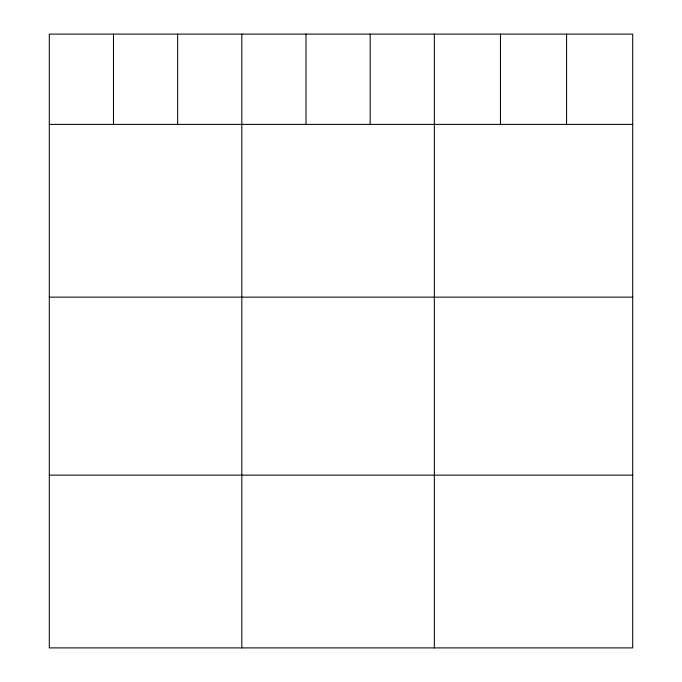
<?xml version="1.0" encoding="UTF-8"?>
<svg xmlns="http://www.w3.org/2000/svg" width="682" height="682" viewBox="0 0 682 682"><rect width="100%" height="100%" fill="white"/><g stroke="black" fill="none" stroke-linecap="round" stroke-linejoin="round"><path stroke-width="1.02" d="M632.7 124.388L632.7 647.9L49.3 647.9L49.3 34.1L632.7 34.1L632.7 124.388L49.3 124.388M49.3 297.147L632.7 297.147M49.3 475.141L632.7 475.141M566.58 34.1L566.58 124.388M500.46 34.1L500.46 124.388M434.34 34.1L434.34 647.9M370.173 34.1L370.173 124.388M305.996 34.1L305.996 124.388M241.82 34.1L241.82 647.9M177.652 34.1L177.652 124.388M113.476 34.1L113.476 124.388"/></g></svg>
